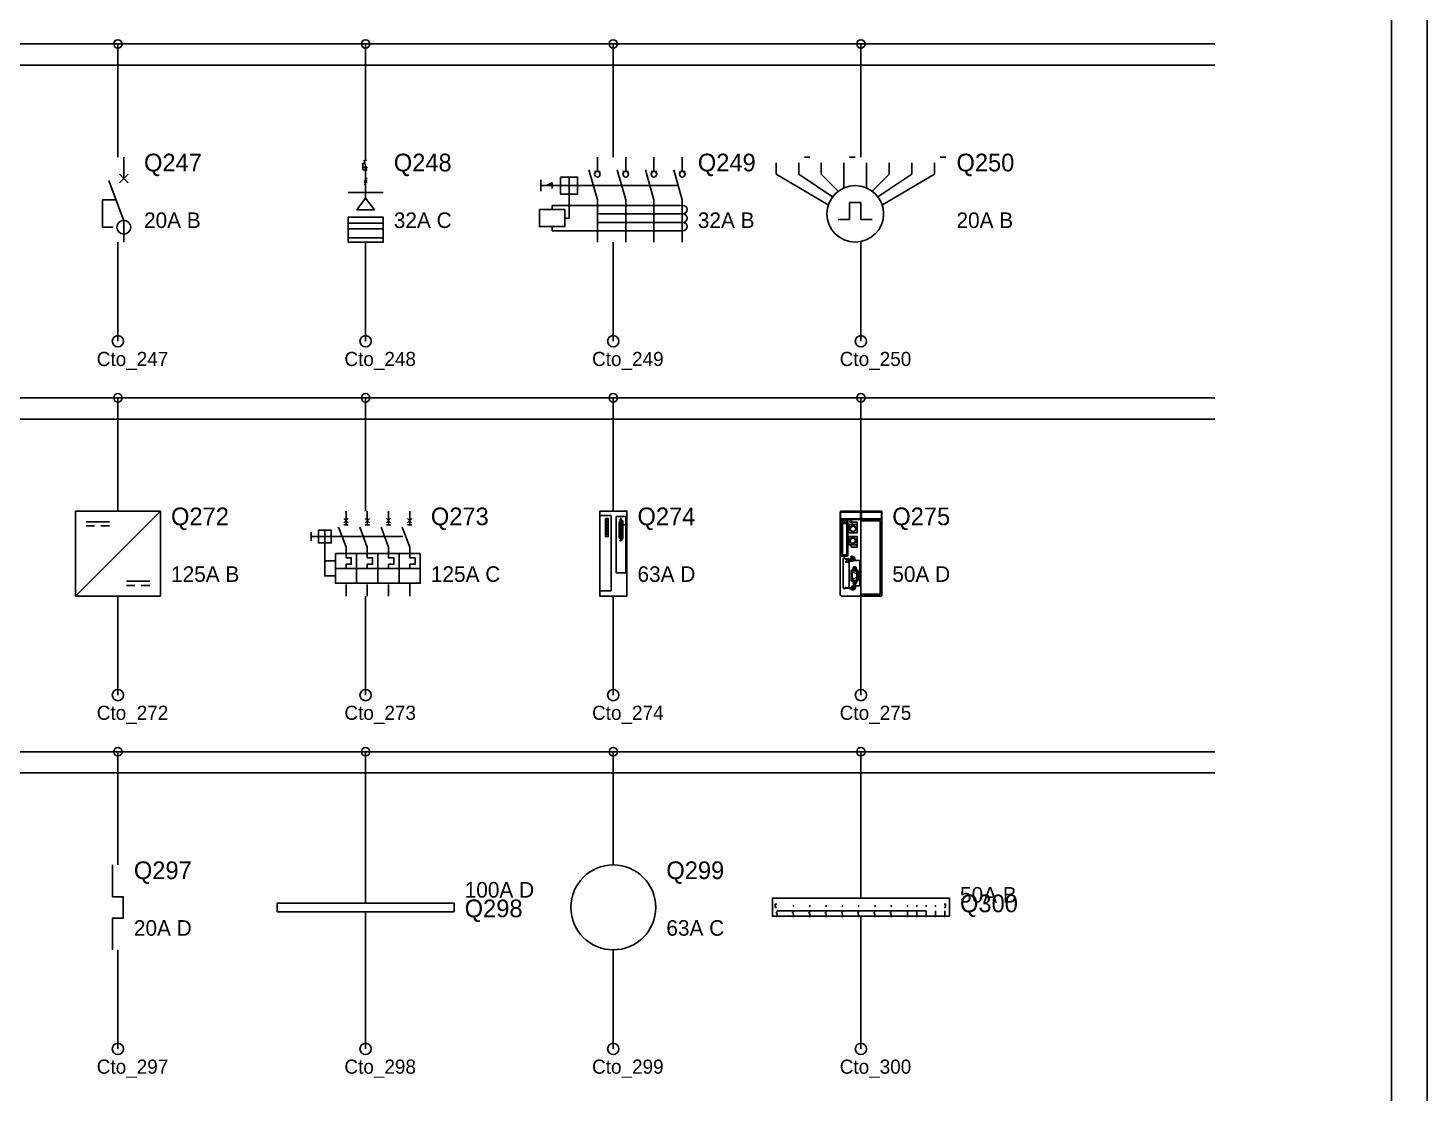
# Model space of a CAD drawing. Header units: metres. Extents: x 2 to 99, y 2 to 133.
# Drawn here: x 79.23 to 99, y 69.18 to 84.23 of the extents above; entities that cross this region are included whole.
import ezdxf

# ---------------------------------------------------------------- set-up
doc = ezdxf.new("R2010")
doc.units = ezdxf.units.M
for name, color, linetype in [('BARRAS_BUSBAR', 7, 'Continuous'), ('COMPONENTES', 7, 'Continuous'), ('FORMATO_LAMINA', 7, 'Continuous'), ('LINEAS_FUERZA', 7, 'Continuous'), ('TEXTOS_CIRCUITO', 7, 'Continuous')]:
    doc.layers.add(name, color=color, linetype=linetype)

msp = doc.modelspace()

# ---------------------------------------------------------------- linework, layer by layer
at = {"layer": 'BARRAS_BUSBAR'}
for p, q in [((5, 84), (96, 84)), ((5, 83.7), (96, 83.7)), ((5, 79), (96, 79)), ((5, 78.7), (96, 78.7)), ((5, 74), (96, 74)), ((5, 73.7), (96, 73.7))]:
    msp.add_line(p, q, dxfattribs=at)
at = {"layer": 'COMPONENTES'}
for p, q in [((80.582, 82.4), (80.582, 82.1)), ((83.988, 82.317), (83.959, 82.317)), ((83.959, 82.317), (83.959, 82.222)), ((83.959, 82.255), (84.017, 82.255)), ((84.008, 82.367), (83.992, 82.35)), ((83.992, 82.367), (84.008, 82.35)), ((84, 82.4), (84, 82.359)), ((84, 82.263), (84.017, 82.263)), ((84.017, 82.263), (84.017, 82.247)), ((87.275, 82.4), (87.275, 82.2)), ((87.675, 82.4), (87.675, 82.2)), ((88.075, 82.4), (88.075, 82.2)), ((88.475, 82.4), (88.475, 82.2)), ((89.8, 82.32), (89.8, 82.16)), ((90.12, 82.32), (90.12, 82.16)), ((90.2, 82.4), (90.28, 82.4)), ((90.44, 82.32), (90.44, 82.16)), ((90.76, 82.32), (90.76, 81.968)), ((90.84, 82.4), (90.92, 82.4)), ((91.08, 82.32), (91.08, 81.968)), ((91.4, 82.32), (91.4, 82.16)), ((91.72, 82.32), (91.72, 82.16)), ((92.04, 82.32), (92.04, 82.16)), ((92.12, 82.4), (92.2, 82.4)), ((80.642, 82.16), (80.522, 82.04)), ((80.522, 82.16), (80.642, 82.04)), ((83.959, 82.222), (84.017, 82.222)), ((84.021, 82.102), (83.979, 82.061)), ((83.979, 82.036), (84.021, 82.077)), ((84, 82.247), (84.017, 82.247)), ((84, 82.243), (84, 82.234)), ((84, 82.21), (84, 82.193)), ((84, 82.193), (84, 81.932)), ((86.474, 82.081), (86.474, 81.921)), ((86.875, 82.12), (86.875, 81.88)), ((87.315, 82.2), (87.235, 82.2)), ((87.715, 82.2), (87.635, 82.2)), ((88.115, 82.2), (88.035, 82.2)), ((88.515, 82.2), (88.435, 82.2)), ((89.8, 82.16), (90.536, 81.728)), ((90.12, 82.16), (90.6, 81.84)), ((90.44, 82.16), (90.68, 81.92)), ((91.4, 82.16), (91.16, 81.92)), ((91.72, 82.16), (91.24, 81.84)), ((92.04, 82.16), (91.304, 81.728)), ((83.752, 81.903), (84.248, 81.903)), ((84.021, 82.052), (83.979, 82.011)), ((84, 81.928), (84, 81.825)), ((86.475, 82), (86.755, 82)), ((86.755, 82), (86.995, 82)), ((86.875, 81.88), (86.875, 81.54)), ((86.995, 82), (88.415, 82)), ((84, 81.821), (83.876, 81.655)), ((84, 81.821), (84.124, 81.655)), ((86.635, 81.72), (88.475, 81.72)), ((86.635, 81.72), (86.635, 81.66)), ((90.84, 81.52), (90.84, 81.76)), ((91, 81.76), (90.84, 81.76)), ((91, 81.76), (91, 81.52)), ((83.752, 81.469), (84.248, 81.469)), ((83.876, 81.655), (84.124, 81.655)), ((86.815, 81.54), (86.875, 81.54)), ((87.275, 81.6), (88.475, 81.6)), ((87.275, 81.48), (88.475, 81.48)), ((90.68, 81.52), (90.84, 81.52)), ((91.16, 81.52), (91, 81.52)), ((83.752, 81.386), (84.248, 81.386)), ((83.752, 81.262), (84.248, 81.262)), ((86.635, 81.42), (86.635, 81.36)), ((88.475, 81.36), (86.635, 81.36)), ((79.9, 76.2), (81.1, 77.4)), ((83.723, 77.205), (83.723, 77.4)), ((84.023, 77.205), (84.023, 77.4)), ((84.323, 77.205), (84.323, 77.4)), ((84.623, 77.205), (84.623, 77.4)), ((87.313, 77.336), (87.468, 77.336)), ((87.471, 77.335), (87.471, 76.274)), ((90.71, 77.392), (90.707, 77.389)), ((90.707, 76.216), (90.707, 77.389)), ((90.71, 77.395), (90.71, 77.392)), ((90.71, 77.392), (90.71, 77.389)), ((90.715, 77.4), (90.713, 77.397)), ((90.718, 77.4), (90.715, 77.4)), ((90.718, 77.397), (90.715, 77.397)), ((90.721, 77.4), (90.718, 77.4)), ((90.721, 77.4), (91.282, 77.4)), ((90.803, 77.4), (90.8, 77.4)), ((90.806, 77.4), (90.803, 77.4)), ((90.808, 77.4), (90.806, 77.4)), ((90.811, 77.4), (90.808, 77.4)), ((90.814, 77.4), (90.811, 77.4)), ((90.816, 77.4), (90.814, 77.4)), ((90.989, 77.397), (90.987, 77.397)), ((90.992, 77.397), (90.989, 77.397)), ((90.995, 77.395), (90.992, 77.397)), ((90.997, 77.395), (90.995, 77.395)), ((90.997, 77.392), (90.997, 77.395)), ((90.997, 77.389), (90.997, 77.392)), ((91, 77.387), (90.997, 77.389)), ((90.997, 77.323), (90.997, 77.355)), ((91, 77.355), (90.997, 77.355)), ((91, 77.323), (90.997, 77.323)), ((91, 77.387), (91, 77.355)), ((91, 77.323), (91, 77.286)), ((91.005, 77.392), (91.008, 77.395)), ((91.005, 77.389), (91.005, 77.392)), ((91.005, 77.387), (91.005, 77.389)), ((91.005, 77.387), (91.005, 77.371)), ((91.005, 77.371), (91.005, 77.339)), ((91.005, 77.339), (91.005, 77.286)), ((91.008, 77.395), (91.011, 77.397)), ((91.011, 77.397), (91.013, 77.397)), ((91.013, 77.397), (91.016, 77.397)), ((91.274, 77.4), (91.221, 77.4)), ((91.282, 77.4), (91.274, 77.4)), ((91.282, 77.4), (91.285, 77.4)), ((91.287, 77.397), (91.282, 77.4)), ((91.285, 77.397), (91.282, 77.397)), ((91.282, 77.397), (91.285, 77.397)), ((91.285, 77.4), (91.285, 77.397)), ((91.287, 77.397), (91.285, 77.397)), ((91.285, 77.397), (91.287, 77.397)), ((91.285, 77.397), (91.287, 77.397)), ((91.287, 77.395), (91.287, 77.397)), ((91.287, 77.397), (91.287, 77.395)), ((91.287, 77.397), (91.29, 77.397)), ((91.293, 77.395), (91.287, 77.397)), ((91.29, 77.395), (91.287, 77.395)), ((91.287, 77.395), (91.29, 77.395)), ((91.29, 77.397), (91.29, 77.395)), ((91.293, 77.392), (91.29, 77.395)), ((91.29, 77.395), (91.29, 77.392)), ((91.29, 77.395), (91.293, 77.395)), ((91.29, 77.392), (91.293, 77.392)), ((91.293, 77.395), (91.293, 77.392)), ((91.293, 77.389), (91.293, 77.395)), ((91.293, 77.389), (91.293, 77.392)), ((91.293, 77.392), (91.293, 77.389)), ((91.293, 77.392), (91.293, 77.389)), ((91.293, 76.216), (91.293, 77.389)), ((91.293, 77.387), (91.293, 77.389)), ((91.293, 77.389), (91.293, 77.387)), ((91.293, 77.389), (91.293, 77.387)), ((91.293, 77.387), (91.293, 77.355)), ((91.293, 77.28), (91.293, 77.387)), ((91.293, 77.323), (91.293, 77.355)), ((91.293, 77.323), (91.293, 77.286)), ((80.05, 77.25), (80.38, 77.25)), ((80.05, 77.19), (80.17, 77.19)), ((80.26, 77.19), (80.38, 77.19)), ((83.422, 76.95), (83.422, 77.13)), ((83.753, 77.295), (83.693, 77.235)), ((83.693, 77.295), (83.753, 77.235)), ((83.693, 77.205), (83.753, 77.205)), ((84.053, 77.295), (83.993, 77.235)), ((83.993, 77.295), (84.053, 77.235)), ((83.993, 77.205), (84.053, 77.205)), ((84.353, 77.295), (84.293, 77.235)), ((84.293, 77.295), (84.353, 77.235)), ((84.293, 77.205), (84.353, 77.205)), ((84.653, 77.295), (84.593, 77.235)), ((84.593, 77.295), (84.653, 77.235)), ((84.593, 77.205), (84.653, 77.205)), ((87.621, 77.27), (87.583, 77.252)), ((87.583, 77.248), (87.583, 77.02)), ((87.622, 77.208), (87.671, 77.208)), ((87.634, 77.261), (87.634, 77.012)), ((90.71, 77.283), (90.989, 77.283)), ((90.718, 77.272), (90.718, 76.769)), ((90.734, 77.272), (90.8, 77.272)), ((90.737, 76.783), (90.737, 77.267)), ((90.737, 77.267), (90.753, 77.267)), ((90.769, 77.243), (90.745, 77.224)), ((90.745, 77.224), (90.792, 77.224)), ((90.753, 77.262), (90.753, 77.272)), ((90.784, 77.262), (90.753, 77.262)), ((90.792, 77.224), (90.769, 77.243)), ((90.784, 77.262), (90.784, 77.272)), ((90.784, 77.267), (90.8, 77.267)), ((90.8, 77.267), (90.8, 76.783)), ((90.816, 77.275), (90.816, 76.775)), ((90.827, 77.211), (90.827, 77.091)), ((90.947, 77.211), (90.827, 77.211)), ((90.88, 77.243), (90.88, 77.214)), ((90.947, 77.243), (90.883, 77.243)), ((90.947, 77.243), (90.947, 77.214)), ((90.947, 77.211), (90.947, 77.091)), ((90.995, 77.283), (90.997, 77.283)), ((90.997, 77.283), (90.997, 77.286)), ((90.997, 77.286), (91, 77.286)), ((91, 77.28), (91, 76.208)), ((91, 77.27), (91, 76.219)), ((91.277, 77.27), (91, 77.27)), ((91.274, 77.264), (91.003, 77.264)), ((91.005, 77.283), (91.005, 77.286)), ((91.008, 77.283), (91.29, 77.283)), ((91.242, 77.28), (91.242, 77.283)), ((91.274, 77.264), (91.274, 76.224)), ((91.282, 77.28), (91.282, 77.283)), ((91.29, 77.283), (91.293, 77.283)), ((91.293, 77.283), (91.293, 77.286)), ((83.228, 77.1), (83.228, 76.98)), ((83.513, 77.04), (83.228, 77.04)), ((83.519, 77.04), (84.526, 77.04)), ((87.618, 77.003), (87.583, 77.019)), ((90.947, 77.091), (90.827, 77.091)), ((90.947, 77.043), (90.827, 77.043)), ((90.947, 77.043), (90.947, 76.924)), ((83.873, 76.8), (83.873, 76.395)), ((84.172, 76.8), (84.172, 76.38)), ((84.473, 76.8), (84.473, 76.38)), ((90.718, 76.767), (90.718, 76.769)), ((90.721, 76.764), (90.718, 76.767)), ((90.723, 76.764), (90.721, 76.764)), ((90.726, 76.764), (90.723, 76.764)), ((90.745, 76.764), (90.726, 76.764)), ((90.8, 76.783), (90.737, 76.783)), ((90.766, 76.764), (90.745, 76.764)), ((90.747, 76.724), (90.75, 76.727)), ((90.747, 76.724), (90.747, 76.322)), ((90.753, 76.737), (90.753, 76.727)), ((90.755, 76.735), (90.755, 76.737)), ((90.755, 76.737), (90.758, 76.737)), ((90.755, 76.737), (90.782, 76.737)), ((90.787, 76.764), (90.766, 76.764)), ((90.779, 76.737), (90.782, 76.735)), ((90.782, 76.727), (90.779, 76.727)), ((90.779, 76.727), (90.814, 76.727)), ((90.782, 76.737), (90.782, 76.727)), ((90.782, 76.732), (90.782, 76.727)), ((90.782, 76.729), (90.782, 76.727)), ((90.824, 76.727), (90.782, 76.727)), ((90.782, 76.727), (90.814, 76.727)), ((90.808, 76.764), (90.787, 76.764)), ((90.808, 76.764), (90.811, 76.764)), ((90.811, 76.764), (90.811, 76.767)), ((90.811, 76.767), (90.814, 76.767)), ((90.814, 76.767), (90.814, 76.769)), ((90.814, 76.769), (90.816, 76.769)), ((90.816, 76.769), (90.816, 76.772)), ((90.83, 76.729), (90.822, 76.729)), ((90.835, 76.732), (90.824, 76.727)), ((90.824, 76.727), (90.824, 76.724)), ((90.827, 76.724), (90.824, 76.724)), ((90.827, 76.724), (90.83, 76.724)), ((90.83, 76.698), (90.83, 76.724)), ((90.868, 76.727), (90.865, 76.727)), ((90.865, 76.727), (90.865, 76.719)), ((90.865, 76.719), (90.868, 76.719)), ((90.873, 76.732), (90.868, 76.727)), ((90.868, 76.727), (90.868, 76.719)), ((90.868, 76.719), (90.873, 76.716)), ((90.873, 76.732), (90.873, 76.74)), ((90.876, 76.74), (90.873, 76.74)), ((90.881, 76.732), (90.873, 76.732)), ((90.873, 76.708), (90.873, 76.716)), ((90.879, 76.74), (90.876, 76.74)), ((90.881, 76.74), (90.879, 76.74)), ((90.881, 76.74), (90.881, 76.732)), ((90.887, 76.727), (90.881, 76.732)), ((90.881, 76.716), (90.887, 76.719)), ((90.881, 76.716), (90.881, 76.708)), ((90.889, 76.727), (90.887, 76.727)), ((90.887, 76.719), (90.887, 76.727)), ((90.887, 76.719), (90.889, 76.719)), ((90.889, 76.727), (90.889, 76.719)), ((83.573, 76.695), (83.422, 76.695)), ((83.578, 76.59), (84.766, 76.59)), ((90.747, 76.695), (90.747, 76.352)), ((90.8, 76.698), (90.776, 76.679)), ((90.776, 76.679), (90.824, 76.679)), ((90.824, 76.679), (90.8, 76.698)), ((90.832, 76.698), (90.83, 76.698)), ((90.851, 76.714), (90.832, 76.714)), ((90.832, 76.346), (90.832, 76.698)), ((90.832, 76.698), (90.875, 76.698)), ((90.835, 76.695), (90.835, 76.698)), ((90.856, 76.698), (90.838, 76.698)), ((90.84, 76.692), (90.88, 76.692)), ((90.84, 76.692), (90.88, 76.692)), ((90.851, 76.714), (90.854, 76.714)), ((90.854, 76.714), (90.854, 76.711)), ((90.854, 76.711), (90.856, 76.711)), ((90.856, 76.711), (90.856, 76.708)), ((90.856, 76.698), (90.856, 76.708)), ((90.856, 76.698), (90.88, 76.698)), ((90.872, 76.567), (90.864, 76.562)), ((90.864, 76.562), (90.864, 76.554)), ((90.864, 76.554), (90.864, 76.426)), ((90.87, 76.557), (90.867, 76.549)), ((90.872, 76.562), (90.87, 76.557)), ((90.872, 76.546), (90.87, 76.535)), ((90.88, 76.57), (90.872, 76.567)), ((90.878, 76.567), (90.872, 76.562)), ((90.878, 76.554), (90.872, 76.546)), ((90.873, 76.714), (90.881, 76.714)), ((90.873, 76.708), (90.876, 76.708)), ((90.875, 76.698), (90.886, 76.7)), ((90.876, 76.708), (90.879, 76.708)), ((90.883, 76.57), (90.878, 76.567)), ((90.883, 76.562), (90.878, 76.554)), ((90.883, 76.549), (90.878, 76.543)), ((90.878, 76.543), (90.878, 76.535)), ((90.878, 76.535), (90.878, 76.442)), ((90.879, 76.708), (90.881, 76.708)), ((90.88, 76.692), (90.891, 76.695)), ((90.888, 76.57), (90.88, 76.57)), ((90.891, 76.57), (90.883, 76.57)), ((90.894, 76.565), (90.883, 76.562)), ((90.888, 76.554), (90.883, 76.549)), ((90.899, 76.61), (90.888, 76.588)), ((90.888, 76.588), (90.899, 76.57)), ((90.888, 76.588), (90.888, 76.57)), ((90.896, 76.557), (90.888, 76.554)), ((90.891, 76.57), (90.939, 76.559)), ((90.904, 76.565), (90.894, 76.565)), ((90.896, 76.703), (90.984, 76.703)), ((90.907, 76.612), (90.896, 76.607)), ((90.902, 76.557), (90.896, 76.557)), ((90.902, 76.535), (90.896, 76.535)), ((90.896, 76.535), (90.896, 76.533)), ((90.896, 76.533), (90.902, 76.53)), ((90.902, 76.703), (90.899, 76.703)), ((90.923, 76.61), (90.899, 76.61)), ((90.899, 76.57), (90.923, 76.57)), ((90.928, 76.551), (90.902, 76.557)), ((90.902, 76.533), (90.902, 76.535)), ((90.902, 76.53), (90.902, 76.533)), ((90.928, 76.559), (90.904, 76.565)), ((90.918, 76.612), (90.907, 76.612)), ((90.925, 76.607), (90.918, 76.612)), ((90.923, 76.525), (90.92, 76.525)), ((90.92, 76.525), (90.92, 76.519)), ((90.92, 76.519), (90.923, 76.519)), ((90.933, 76.588), (90.923, 76.61)), ((90.923, 76.57), (90.933, 76.588)), ((90.925, 76.522), (90.923, 76.525)), ((90.923, 76.519), (90.925, 76.522)), ((90.933, 76.599), (90.925, 76.607)), ((90.939, 76.557), (90.928, 76.559)), ((90.933, 76.549), (90.928, 76.551)), ((90.936, 76.588), (90.933, 76.599)), ((90.939, 76.546), (90.933, 76.549)), ((90.936, 76.57), (90.936, 76.588)), ((90.944, 76.57), (90.936, 76.57)), ((90.944, 76.557), (90.939, 76.559)), ((90.947, 76.549), (90.939, 76.557)), ((90.944, 76.538), (90.939, 76.546)), ((90.952, 76.567), (90.944, 76.57)), ((90.949, 76.554), (90.944, 76.557)), ((90.944, 76.53), (90.944, 76.538)), ((90.944, 76.447), (90.944, 76.53)), ((90.952, 76.541), (90.947, 76.549)), ((90.955, 76.549), (90.949, 76.554)), ((90.957, 76.562), (90.952, 76.567)), ((90.955, 76.541), (90.955, 76.549)), ((90.955, 76.541), (90.955, 76.437)), ((90.96, 76.554), (90.957, 76.562)), ((90.96, 76.426), (90.96, 76.554)), ((90.984, 76.703), (90.984, 76.344)), ((80.62, 76.41), (80.95, 76.41)), ((80.62, 76.35), (80.74, 76.35)), ((80.83, 76.35), (80.95, 76.35)), ((83.723, 76.2), (83.723, 76.365)), ((84.023, 76.2), (84.023, 76.365)), ((84.323, 76.2), (84.323, 76.365)), ((84.623, 76.2), (84.623, 76.38)), ((90.747, 76.32), (90.747, 76.322)), ((90.75, 76.32), (90.747, 76.32)), ((90.75, 76.32), (90.755, 76.32)), ((90.75, 76.32), (90.75, 76.317)), ((90.753, 76.32), (90.753, 76.306)), ((90.776, 76.322), (90.782, 76.32)), ((90.782, 76.32), (90.782, 76.306)), ((90.782, 76.32), (90.782, 76.306)), ((90.784, 76.32), (90.784, 76.317)), ((90.827, 76.32), (90.824, 76.32)), ((90.83, 76.32), (90.827, 76.32)), ((90.83, 76.322), (90.83, 76.346)), ((90.83, 76.322), (90.83, 76.32)), ((90.851, 76.306), (90.832, 76.32)), ((90.864, 76.426), (90.864, 76.418)), ((90.864, 76.418), (90.872, 76.41)), ((90.867, 76.429), (90.87, 76.424)), ((90.87, 76.442), (90.872, 76.431)), ((90.87, 76.424), (90.872, 76.416)), ((90.872, 76.431), (90.878, 76.424)), ((90.872, 76.416), (90.878, 76.413)), ((90.872, 76.41), (90.88, 76.41)), ((90.879, 76.323), (90.876, 76.323)), ((90.876, 76.323), (90.876, 76.315)), ((90.878, 76.442), (90.878, 76.437)), ((90.878, 76.437), (90.883, 76.429)), ((90.878, 76.424), (90.883, 76.418)), ((90.878, 76.413), (90.883, 76.41)), ((90.884, 76.328), (90.879, 76.323)), ((90.879, 76.323), (90.879, 76.315)), ((90.88, 76.41), (90.888, 76.41)), ((90.883, 76.429), (90.888, 76.424)), ((90.883, 76.418), (90.894, 76.413)), ((90.883, 76.41), (90.891, 76.41)), ((90.884, 76.328), (90.884, 76.336)), ((90.892, 76.328), (90.884, 76.328)), ((90.888, 76.424), (90.896, 76.421)), ((90.888, 76.41), (90.888, 76.389)), ((90.899, 76.41), (90.888, 76.389)), ((90.888, 76.389), (90.899, 76.37)), ((90.888, 76.389), (90.888, 76.378)), ((90.888, 76.378), (90.896, 76.37)), ((90.939, 76.418), (90.891, 76.41)), ((90.892, 76.336), (90.892, 76.328)), ((90.897, 76.323), (90.892, 76.328)), ((90.894, 76.413), (90.904, 76.413)), ((90.902, 76.447), (90.896, 76.447)), ((90.896, 76.447), (90.896, 76.442)), ((90.896, 76.442), (90.902, 76.442)), ((90.896, 76.421), (90.902, 76.421)), ((90.896, 76.37), (90.907, 76.365)), ((90.896, 76.344), (90.984, 76.344)), ((90.9, 76.323), (90.897, 76.323)), ((90.897, 76.315), (90.897, 76.323)), ((90.923, 76.41), (90.899, 76.41)), ((90.899, 76.37), (90.923, 76.37)), ((90.9, 76.323), (90.9, 76.315)), ((90.902, 76.445), (90.902, 76.447)), ((90.902, 76.442), (90.902, 76.445)), ((90.902, 76.421), (90.928, 76.426)), ((90.904, 76.413), (90.928, 76.418)), ((90.907, 76.365), (90.918, 76.365)), ((90.918, 76.365), (90.925, 76.37)), ((90.923, 76.458), (90.92, 76.458)), ((90.92, 76.458), (90.92, 76.455)), ((90.92, 76.455), (90.923, 76.453)), ((90.925, 76.455), (90.923, 76.458)), ((90.923, 76.453), (90.925, 76.455)), ((90.933, 76.389), (90.923, 76.41)), ((90.923, 76.37), (90.933, 76.389)), ((90.925, 76.37), (90.933, 76.378)), ((90.928, 76.426), (90.933, 76.429)), ((90.928, 76.418), (90.939, 76.421)), ((90.933, 76.429), (90.939, 76.434)), ((90.933, 76.378), (90.936, 76.389)), ((90.936, 76.41), (90.944, 76.41)), ((90.936, 76.389), (90.936, 76.41)), ((90.939, 76.434), (90.944, 76.439)), ((90.939, 76.421), (90.947, 76.429)), ((90.939, 76.418), (90.944, 76.421)), ((90.944, 76.439), (90.944, 76.447)), ((90.944, 76.421), (90.949, 76.426)), ((90.944, 76.41), (90.952, 76.41)), ((90.947, 76.429), (90.952, 76.437)), ((90.949, 76.426), (90.955, 76.431)), ((90.952, 76.41), (90.957, 76.418)), ((90.955, 76.431), (90.955, 76.437)), ((90.957, 76.418), (90.96, 76.426)), ((87.313, 76.275), (87.468, 76.275)), ((90.707, 76.213), (90.707, 76.216)), ((90.761, 76.306), (90.753, 76.306)), ((90.753, 76.306), (90.782, 76.306)), ((90.758, 76.306), (90.755, 76.306)), ((90.782, 76.306), (90.755, 76.306)), ((90.782, 76.306), (90.774, 76.306)), ((90.819, 76.317), (90.782, 76.317)), ((90.782, 76.317), (90.784, 76.312)), ((90.819, 76.312), (90.784, 76.312)), ((90.819, 76.317), (90.819, 76.312)), ((90.822, 76.314), (90.83, 76.314)), ((90.851, 76.301), (90.832, 76.314)), ((90.848, 76.298), (90.84, 76.304)), ((90.848, 76.298), (90.851, 76.301)), ((90.876, 76.315), (90.879, 76.315)), ((90.879, 76.315), (90.884, 76.312)), ((90.884, 76.304), (90.884, 76.312)), ((90.884, 76.309), (90.892, 76.309)), ((90.884, 76.304), (90.887, 76.304)), ((90.887, 76.304), (90.889, 76.304)), ((90.889, 76.304), (90.892, 76.304)), ((90.892, 76.312), (90.897, 76.315)), ((90.892, 76.312), (90.892, 76.304)), ((90.897, 76.315), (90.9, 76.315)), ((91.277, 76.219), (91, 76.219)), ((91.274, 76.224), (91.003, 76.224)), ((91.003, 76.205), (91.003, 76.208)), ((91.293, 76.213), (91.293, 76.216)), ((91.293, 76.208), (91.293, 76.216)), ((91.293, 76.211), (91.293, 76.213)), ((91.293, 76.208), (91.293, 76.211)), ((89.826, 71.675), (90.036, 71.675)), ((90.056, 71.675), (90.266, 71.675)), ((90.286, 71.675), (90.497, 71.675)), ((90.516, 71.675), (90.727, 71.675)), ((90.747, 71.675), (90.957, 71.675)), ((90.977, 71.675), (91.188, 71.675)), ((91.207, 71.675), (91.418, 71.675)), ((91.438, 71.675), (91.648, 71.675)), ((91.668, 71.675), (91.78, 71.675)), ((91.799, 71.675), (91.911, 71.675)), ((91.931, 71.675), (92.043, 71.675)), ((92.053, 71.685), (92.053, 71.754)), ((92.062, 71.675), (92.174, 71.675)), ((92.184, 71.685), (92.184, 71.754))]:
    msp.add_line(p, q, dxfattribs=at)
for points in [[(84, 82.263), (84, 82.276), (83.979, 82.359)], [(80.582, 81.2), (80.582, 81.5), (80.373, 82.07)], [(87.275, 81.2), (87.275, 81.8), (87.155, 82.22)], [(87.675, 81.2), (87.675, 81.8), (87.555, 82.22)], [(88.075, 81.2), (88.075, 81.8), (87.955, 82.22)], [(88.475, 81.2), (88.475, 81.8), (88.355, 82.22)], [(86.635, 81.96), (86.635, 82.04), (86.555, 82)], [(80.463, 81.8), (80.282, 81.8), (80.282, 81.41), (80.433, 81.41)], [(83.723, 76.59), (83.723, 76.65), (83.797, 76.65), (83.797, 76.74), (83.723, 76.74), (83.723, 76.89), (83.618, 77.175)], [(84.023, 76.59), (84.023, 76.65), (84.098, 76.65), (84.098, 76.74), (84.023, 76.74), (84.023, 76.89), (83.918, 77.175)], [(84.323, 76.59), (84.323, 76.65), (84.398, 76.65), (84.398, 76.74), (84.323, 76.74), (84.323, 76.89), (84.218, 77.175)], [(84.623, 76.59), (84.623, 76.65), (84.698, 76.65), (84.698, 76.74), (84.623, 76.74), (84.623, 76.89), (84.518, 77.175)], [(87.599, 77.294), (87.611, 77.294), (87.615, 77.285), (87.611, 77.275), (87.599, 77.275), (87.595, 77.285)], [(83.573, 76.485), (83.422, 76.485), (83.422, 76.95)], [(87.599, 76.996), (87.611, 76.996), (87.615, 76.987), (87.611, 76.978), (87.599, 76.978), (87.595, 76.987)], [(90.864, 76.921), (90.83, 76.921), (90.827, 76.921), (90.827, 77.043)], [(90.782, 76.724), (90.782, 76.716), (90.822, 76.716), (90.822, 76.727)], [(90.707, 76.211), (90.715, 76.203), (90.721, 76.2), (91.282, 76.2), (91.29, 76.203), (91.293, 76.208)], [(80.425, 72.4), (80.425, 71.95), (80.575, 71.95), (80.575, 71.65), (80.425, 71.65), (80.425, 71.2)], [(89.806, 71.675), (89.75, 71.675), (89.75, 71.932), (92.25, 71.932), (92.25, 71.675), (92.194, 71.675)], [(89.809, 71.846), (89.789, 71.846), (89.789, 71.8), (89.809, 71.8)], [(92.174, 71.846), (92.197, 71.846), (92.197, 71.8), (92.174, 71.8)], [(89.816, 71.685), (89.816, 71.702), (89.803, 71.731)], [(90.046, 71.751), (89.816, 71.751), (89.816, 71.735)], [(90.046, 71.685), (90.046, 71.702), (90.033, 71.731)], [(90.276, 71.751), (90.046, 71.751), (90.046, 71.735)], [(90.276, 71.685), (90.276, 71.702), (90.263, 71.731)], [(90.507, 71.751), (90.276, 71.751), (90.276, 71.735)], [(90.507, 71.685), (90.507, 71.702), (90.493, 71.731)], [(90.737, 71.751), (90.507, 71.751), (90.507, 71.735)], [(90.737, 71.689), (90.737, 71.705), (90.724, 71.735)], [(90.967, 71.751), (90.737, 71.751), (90.737, 71.735)], [(90.967, 71.685), (90.967, 71.702), (90.954, 71.731)], [(91.197, 71.751), (90.967, 71.751), (90.967, 71.735)], [(91.197, 71.685), (91.197, 71.702), (91.184, 71.731)], [(91.428, 71.751), (91.197, 71.751), (91.197, 71.735)], [(91.428, 71.685), (91.428, 71.702), (91.414, 71.731)], [(91.658, 71.751), (91.428, 71.751), (91.428, 71.735)], [(91.789, 71.751), (91.658, 71.751), (91.658, 71.685)], [(91.921, 71.685), (91.921, 71.751), (91.789, 71.751), (91.789, 71.689)]]:
    msp.add_lwpolyline(points, dxfattribs=at)
for points in [[(86.755, 82.12), (86.995, 82.12), (86.995, 81.88), (86.755, 81.88)], [(86.455, 81.66), (86.815, 81.66), (86.815, 81.42), (86.455, 81.42)], [(83.752, 81.552), (84.248, 81.552), (84.248, 81.2), (83.752, 81.2)], [(79.9, 77.4), (81.1, 77.4), (81.1, 76.2), (79.9, 76.2)], [(87.308, 77.4), (87.692, 77.4), (87.692, 76.2), (87.308, 76.2)], [(87.543, 77.322), (87.677, 77.322), (87.677, 76.526), (87.543, 76.526)], [(90.71, 77.387), (90.992, 77.387), (90.992, 77.291), (90.71, 77.291)], [(91.008, 77.387), (91.29, 77.387), (91.29, 77.291), (91.008, 77.291)], [(83.333, 77.13), (83.513, 77.13), (83.513, 76.95), (83.333, 76.95)], [(87.389, 77.294), (87.429, 77.294), (87.429, 77.257), (87.389, 77.257)], [(87.389, 77.251), (87.429, 77.251), (87.429, 77.214), (87.389, 77.214)], [(87.389, 77.207), (87.429, 77.207), (87.429, 77.17), (87.389, 77.17)], [(87.389, 77.164), (87.429, 77.164), (87.429, 77.126), (87.389, 77.126)], [(87.389, 77.12), (87.429, 77.12), (87.429, 77.082), (87.389, 77.082)], [(87.389, 77.076), (87.429, 77.076), (87.429, 77.039), (87.389, 77.039)], [(90.864, 76.921), (90.947, 76.921), (90.947, 76.892), (90.864, 76.892)], [(83.573, 76.8), (84.773, 76.8), (84.773, 76.38), (83.573, 76.38)], [(82.75, 71.861), (85.25, 71.861), (85.25, 71.739), (82.75, 71.739)], [(90.043, 71.827), (90.049, 71.827), (90.049, 71.82), (90.043, 71.82)], [(90.273, 71.823), (90.28, 71.823), (90.28, 71.817), (90.273, 71.817)], [(90.503, 71.823), (90.51, 71.823), (90.51, 71.817), (90.503, 71.817)], [(90.734, 71.823), (90.74, 71.823), (90.74, 71.817), (90.734, 71.817)], [(90.964, 71.823), (90.97, 71.823), (90.97, 71.817), (90.964, 71.817)], [(91.194, 71.823), (91.201, 71.823), (91.201, 71.817), (91.194, 71.817)], [(91.424, 71.823), (91.431, 71.823), (91.431, 71.817), (91.424, 71.817)], [(91.655, 71.823), (91.661, 71.823), (91.661, 71.817), (91.655, 71.817)], [(91.786, 71.823), (91.793, 71.823), (91.793, 71.817), (91.786, 71.817)], [(91.918, 71.823), (91.924, 71.823), (91.924, 71.817), (91.918, 71.817)], [(92.049, 71.823), (92.056, 71.823), (92.056, 71.817), (92.049, 71.817)]]:
    msp.add_lwpolyline(points, close=True, dxfattribs=at)
for centre, radius in [((87.275, 82.16), 0.04), ((87.675, 82.16), 0.04), ((88.075, 82.16), 0.04), ((88.475, 82.16), 0.04), ((84, 81.903), 0.00828), ((90.92, 81.6), 0.4), ((80.582, 81.41), 0.0975), ((87.41, 77.275), 0.0174), ((87.41, 77.231), 0.0174), ((87.41, 77.188), 0.0174), ((87.41, 77.144), 0.0174), ((87.41, 77.1), 0.0174), ((87.598, 77.236), 0.00709), ((87.598, 77.217), 0.00709), ((87.598, 77.199), 0.00709), ((87.598, 77.18), 0.00709), ((87.598, 77.164), 0.00709), ((87.598, 77.145), 0.00709), ((87.598, 77.127), 0.00709), ((87.598, 77.108), 0.00709), ((87.606, 77.285), 0.0024), ((87.618, 77.245), 0.00709), ((87.618, 77.227), 0.00709), ((87.618, 77.208), 0.00709), ((87.618, 77.189), 0.00709), ((87.618, 77.171), 0.00709), ((87.618, 77.154), 0.00709), ((87.618, 77.135), 0.00709), ((87.618, 77.117), 0.00709), ((90.856, 77.254), 0.0133), ((90.888, 77.15), 0.0443), ((90.888, 77.15), 0.0362), ((87.41, 77.057), 0.0174), ((87.598, 77.092), 0.00709), ((87.598, 77.073), 0.00709), ((87.598, 77.055), 0.00709), ((87.598, 77.036), 0.00709), ((87.606, 76.987), 0.0024), ((87.618, 77.098), 0.00709), ((87.618, 77.079), 0.00709), ((87.618, 77.064), 0.00709), ((87.618, 77.045), 0.00709), ((87.618, 77.027), 0.00709), ((90.886, 76.982), 0.0443), ((90.886, 76.982), 0.0362), ((90.878, 76.724), 0.0251), ((90.912, 76.588), 0.00959), ((90.888, 76.32), 0.0251), ((90.91, 76.389), 0.0113), ((87.5, 71.8), 0.6), ((89.816, 71.675), 0.0074), ((90.046, 71.675), 0.0074), ((90.276, 71.675), 0.0074), ((90.507, 71.675), 0.0074), ((90.737, 71.675), 0.0074), ((90.967, 71.675), 0.0074), ((91.197, 71.675), 0.0074), ((91.428, 71.675), 0.0074), ((91.658, 71.675), 0.0074), ((91.789, 71.675), 0.0074), ((91.921, 71.675), 0.0074), ((92.053, 71.675), 0.0074), ((92.184, 71.675), 0.0074)]:
    msp.add_circle(centre, radius, dxfattribs=at)
for centre, radius, start, end in [((84, 82.222), 0.0134, 270, 450), ((88.485, 81.66), 0.06, 270, 450), ((88.485, 81.54), 0.06, 270, 450), ((88.485, 81.42), 0.06, 270, 450), ((87.624, 77.261), 0.00948, 0, 110), ((87.624, 77.009), 0.00948, 240, 350), ((90.876, 76.725), 0.0359, 305, 495), ((90.887, 76.321), 0.0359, 220, 450)]:
    msp.add_arc(centre, radius, start, end, dxfattribs=at)
at = {"layer": 'FORMATO_LAMINA'}
for points in [[(2, 2), (99, 2), (99, 133), (2, 133)], [(2.5, 2.5), (98.5, 2.5), (98.5, 132.5), (2.5, 132.5)]]:
    msp.add_lwpolyline(points, close=True, dxfattribs=at)
at = {"layer": 'LINEAS_FUERZA'}
for p, q in [((80.5, 84), (80.5, 82.4)), ((84, 84), (84, 82.4)), ((87.5, 84), (87.5, 82.4)), ((91, 84), (91, 82.4)), ((80.5, 81.2), (80.5, 79.8)), ((84, 81.2), (84, 79.8)), ((87.5, 81.2), (87.5, 79.8)), ((91, 81.2), (91, 79.8)), ((80.5, 79), (80.5, 77.4)), ((84, 79), (84, 77.4)), ((87.5, 79), (87.5, 77.4)), ((91, 79), (91, 77.4)), ((80.5, 76.2), (80.5, 74.8)), ((84, 76.2), (84, 74.8)), ((87.5, 76.2), (87.5, 74.8)), ((91, 76.2), (91, 74.8)), ((80.5, 74), (80.5, 72.4)), ((84, 74), (84, 71.861)), ((87.5, 74), (87.5, 72.4)), ((91, 74), (91, 71.932)), ((84, 71.739), (84, 69.8)), ((91, 71.668), (91, 69.8)), ((80.5, 71.2), (80.5, 69.8)), ((87.5, 71.2), (87.5, 69.8))]:
    msp.add_line(p, q, dxfattribs=at)
for centre, radius in [((80.5, 84), 0.06), ((84, 84), 0.06), ((87.5, 84), 0.06), ((91, 84), 0.06), ((80.5, 79.8), 0.08), ((84, 79.8), 0.08), ((87.5, 79.8), 0.08), ((91, 79.8), 0.08), ((80.5, 79), 0.06), ((84, 79), 0.06), ((87.5, 79), 0.06), ((91, 79), 0.06), ((80.5, 74.8), 0.08), ((84, 74.8), 0.08), ((87.5, 74.8), 0.08), ((91, 74.8), 0.08), ((80.5, 74), 0.06), ((84, 74), 0.06), ((87.5, 74), 0.06), ((91, 74), 0.06), ((80.5, 69.8), 0.08), ((84, 69.8), 0.08), ((87.5, 69.8), 0.08), ((91, 69.8), 0.08)]:
    msp.add_circle(centre, radius, dxfattribs=at)

# ---------------------------------------------------------------- texts
at = {"layer": 'TEXTOS_CIRCUITO'}
for s, height, p in [('Q247', 0.25, (80.868, 82.2)), ('Q248', 0.25, (84.398, 82.2)), ('Q249', 0.25, (88.695, 82.2)), ('Q250', 0.25, (92.35, 82.2)), ('20A B', 0.22, (80.868, 81.4)), ('32A C', 0.22, (84.398, 81.4)), ('32A B', 0.22, (88.695, 81.4)), ('20A B', 0.22, (92.35, 81.4)), ('Cto_247', 0.2, (80.2, 79.45)), ('Cto_248', 0.2, (83.7, 79.45)), ('Cto_249', 0.2, (87.2, 79.45)), ('Cto_250', 0.2, (90.7, 79.45)), ('Q272', 0.25, (81.25, 77.2)), ('Q273', 0.25, (84.922, 77.2)), ('Q274', 0.25, (87.842, 77.2)), ('Q275', 0.25, (91.443, 77.2)), ('125A B', 0.22, (81.25, 76.4)), ('125A C', 0.22, (84.922, 76.4)), ('63A D', 0.22, (87.842, 76.4)), ('50A D', 0.22, (91.443, 76.4)), ('Cto_272', 0.2, (80.2, 74.45)), ('Cto_273', 0.2, (83.7, 74.45)), ('Cto_274', 0.2, (87.2, 74.45)), ('Cto_275', 0.2, (90.7, 74.45)), ('Q297', 0.25, (80.725, 72.2)), ('Q299', 0.25, (88.25, 72.2)), ('100A D', 0.22, (85.4, 71.939)), ('50A B', 0.22, (92.4, 71.868)), ('Q300', 0.25, (92.4, 71.732)), ('Q298', 0.25, (85.4, 71.661)), ('20A D', 0.22, (80.725, 71.4)), ('63A C', 0.22, (88.25, 71.4)), ('Cto_297', 0.2, (80.2, 69.45)), ('Cto_298', 0.2, (83.7, 69.45)), ('Cto_299', 0.2, (87.2, 69.45)), ('Cto_300', 0.2, (90.7, 69.45))]:
    msp.add_text(s, height=height, dxfattribs=at).set_placement(p)

doc.saveas('drawing.dxf')
